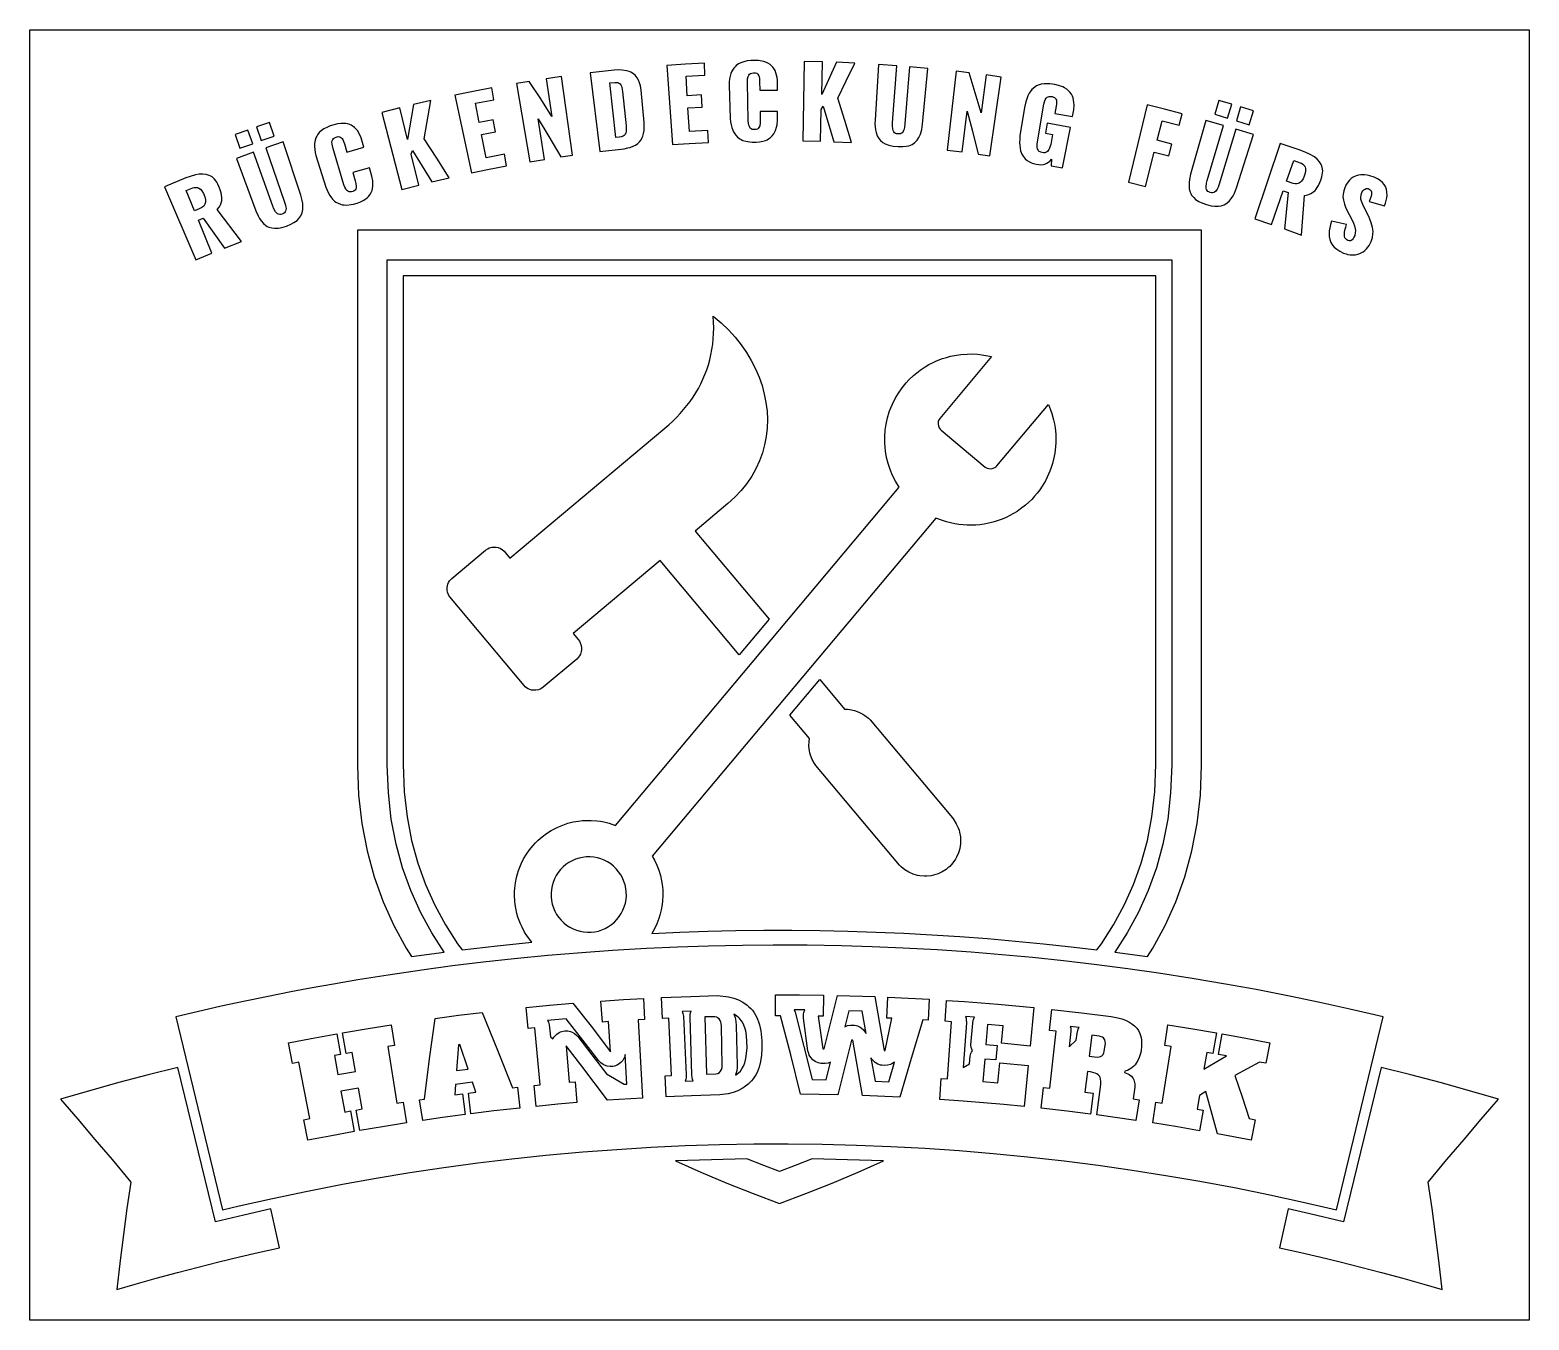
# Model space of a CAD drawing. Header units: millimetres. Extents: x 0 to 272, y 0 to 234.
import ezdxf

# ---------------------------------------------------------------- set-up
doc = ezdxf.new("R2010")
doc.units = ezdxf.units.MM

msp = doc.modelspace()

# ---------------------------------------------------------------- linework, layer by layer
at = {"layer": 'ENTGITTERRAHMEN'}
msp.add_lwpolyline([(0.5, 233.643), (271.5, 233.643), (271.5, 0.5), (0.5, 0.5)], close=True, dxfattribs=at)
at = {"layer": 'MOTIV'}
for points in [[(115.637, 227.254), (116.668, 212.932), (119.656, 213.131), (123.144, 213.32), (123.042, 215.463), (119.705, 215.283), (119.447, 219.565), (122.003, 219.707), (121.891, 221.902), (119.315, 221.759), (119.101, 225.316), (122.525, 225.501), (122.421, 227.661), (119.028, 227.478)], [(134.03, 213.966), (134.388, 214.226), (134.698, 214.523), (134.959, 214.857), (135.171, 215.229), (135.286, 215.497), (135.464, 216.07), (135.559, 216.528), (135.642, 217.342), (135.648, 218.928), (132.484, 218.905), (132.504, 217.338), (132.488, 216.859), (132.42, 216.344), (132.284, 216.015), (132.169, 215.861), (132.014, 215.743), (131.81, 215.666), (131.56, 215.631), (131.301, 215.636), (131.081, 215.681), (130.896, 215.766), (130.713, 215.925), (130.55, 216.176), (130.459, 216.431), (130.392, 216.781), (130.351, 217.227), (130.206, 224.241), (130.239, 224.843), (130.318, 225.227), (130.431, 225.464), (130.592, 225.666), (130.765, 225.789), (130.983, 225.869), (131.319, 225.909), (131.664, 225.881), (131.882, 225.811), (132.083, 225.663), (132.265, 225.376), (132.33, 225.181), (132.367, 224.964), (132.414, 224.326), (132.435, 222.769), (135.643, 222.792), (135.623, 224.544), (135.568, 225.029), (135.478, 225.488), (135.353, 225.921), (135.19, 226.327), (134.979, 226.697), (134.811, 226.922), (134.516, 227.228), (134.291, 227.41), (133.911, 227.651), (133.626, 227.787), (133.141, 227.951), (132.781, 228.032), (132.183, 228.113), (131.748, 228.139), (130.806, 228.122), (130.148, 228.046), (129.557, 227.917), (129.034, 227.735), (128.579, 227.499), (128.187, 227.215), (127.956, 227.002), (127.75, 226.769), (127.487, 226.383), (127.343, 226.102), (127.224, 225.802), (127.083, 225.319), (126.981, 224.798), (126.919, 224.24), (126.894, 223.646), (127.09, 217.648), (127.151, 217.068), (127.247, 216.523), (127.378, 216.015), (127.544, 215.543), (127.677, 215.25), (127.917, 214.849), (128.105, 214.607), (128.428, 214.281), (128.8, 214), (129.077, 213.838), (129.379, 213.7), (129.884, 213.539), (130.651, 213.41), (131.076, 213.382), (131.754, 213.384), (132.389, 213.436), (132.958, 213.537), (133.461, 213.688), (133.76, 213.816)], [(140.228, 213.594), (143.4, 213.526), (143.559, 219.302), (143.919, 219.86), (145.81, 213.449), (149.033, 213.312), (147.813, 217.307), (146.552, 221.297), (148.059, 224.483), (149.598, 227.66), (146.333, 227.798), (143.633, 222.014), (143.795, 227.879), (140.453, 227.951)], [(90.86, 209.816), (93.536, 210.257), (92.361, 217.61), (94.286, 214.395), (96.444, 210.706), (98.567, 211.012), (96.571, 225.232), (93.836, 224.834), (94.864, 217.998), (92.836, 221.184), (90.773, 224.357), (88.452, 223.972)], [(108.984, 212.426), (109.689, 212.692), (109.989, 212.849), (110.382, 213.118), (110.715, 213.43), (110.989, 213.786), (111.202, 214.186), (111.311, 214.478), (111.432, 214.955), (111.51, 215.483), (111.545, 216.265), (111.52, 216.912), (110.987, 222.77), (110.842, 223.575), (110.692, 224.111), (110.505, 224.589), (110.281, 225.009), (110.104, 225.259), (109.902, 225.484), (109.675, 225.685), (109.423, 225.861), (109.147, 226.013), (108.846, 226.141), (108.343, 226.288), (107.556, 226.402), (106.877, 226.427), (106.121, 226.398), (101.773, 225.913), (103.506, 211.659), (107.905, 212.18), (108.579, 212.316)], [(159.968, 212.968), (160.46, 213.295), (160.874, 213.709), (161.207, 214.212), (161.468, 214.802), (161.716, 215.655), (161.879, 216.637), (162.839, 226.713), (159.528, 227.009), (158.666, 216.656), (158.593, 216.091), (158.515, 215.717), (158.44, 215.489), (158.338, 215.289), (158.176, 215.078), (158.055, 214.979), (157.856, 214.891), (157.679, 214.857), (157.405, 214.856), (157.143, 214.9), (156.976, 214.96), (156.794, 215.079), (156.657, 215.24), (156.533, 215.481), (156.467, 215.701), (156.41, 216.327), (156.425, 216.834), (157.201, 227.193), (153.904, 227.421), (153.267, 217.318), (153.257, 216.708), (153.285, 216.138), (153.349, 215.61), (153.45, 215.122), (153.651, 214.535), (153.946, 214.024), (154.23, 213.688), (154.692, 213.306), (155.109, 213.07), (155.771, 212.823), (156.556, 212.653), (157.456, 212.56), (158.311, 212.557), (158.88, 212.617), (159.387, 212.731), (159.69, 212.838)], [(167.927, 226.183), (166.311, 211.916), (169.004, 211.597), (169.917, 218.986), (170.874, 215.363), (171.923, 211.22), (174.047, 210.925), (176.077, 225.14), (173.339, 225.517), (172.429, 218.664), (171.366, 222.288), (170.264, 225.909)], [(77.319, 221.849), (80.29, 207.801), (83.224, 208.404), (86.654, 209.066), (86.261, 211.175), (82.98, 210.542), (82.142, 214.75), (84.654, 215.238), (84.244, 217.398), (81.712, 216.906), (81.016, 220.4), (84.382, 221.049), (83.985, 223.175), (80.648, 222.532)], [(106.919, 224.085), (107.102, 223.985), (107.216, 223.884), (107.34, 223.717), (107.429, 223.51), (107.5, 223.263), (107.615, 222.553), (108.25, 216.328), (108.29, 215.744), (108.283, 215.324), (108.235, 215.03), (108.122, 214.784), (107.943, 214.585), (107.737, 214.459), (107.381, 214.34), (107.018, 214.275), (106.419, 214.209), (105.335, 224.094), (106.222, 224.176), (106.472, 224.172), (106.751, 224.136)], [(184.33, 209.563), (184.643, 209.771), (184.92, 210.02), (185.161, 210.309), (185.12, 209.109), (187.175, 208.719), (188.59, 216.029), (184.399, 216.807), (184.073, 214.974), (185.373, 214.74), (185.044, 212.95), (184.961, 212.63), (184.828, 212.27), (184.719, 212.05), (184.588, 211.86), (184.437, 211.7), (184.264, 211.571), (184.117, 211.502), (183.953, 211.462), (183.772, 211.448), (183.506, 211.474), (183.256, 211.539), (183.097, 211.611), (182.962, 211.703), (182.852, 211.814), (182.738, 211.989), (182.655, 212.186), (182.603, 212.404), (182.58, 212.642), (182.584, 213.019), (182.628, 213.413), (183.809, 220.215), (183.929, 220.688), (184.047, 221.017), (184.217, 221.293), (184.401, 221.477), (184.584, 221.582), (184.747, 221.626), (185, 221.638), (185.287, 221.599), (185.539, 221.524), (185.738, 221.419), (185.884, 221.284), (185.982, 221.121), (186.049, 220.939), (186.085, 220.737), (186.077, 220.283), (186.025, 219.853), (185.794, 218.573), (188.949, 217.981), (189.184, 219.235), (189.249, 220.063), (189.231, 220.531), (189.171, 220.978), (189.065, 221.401), (188.963, 221.669), (188.763, 222.047), (188.505, 222.398), (188.19, 222.72), (187.947, 222.92), (187.522, 223.189), (187.198, 223.348), (186.449, 223.617), (185.801, 223.775), (185.33, 223.858), (184.871, 223.913), (184.228, 223.939), (183.831, 223.919), (183.282, 223.832), (182.947, 223.736), (182.489, 223.54), (182.21, 223.378), (181.83, 223.089), (181.602, 222.865), (181.299, 222.485), (181.123, 222.201), (180.889, 221.735), (180.687, 221.226), (180.516, 220.673), (180.3, 219.658), (179.476, 214.488), (179.421, 213.896), (179.404, 213.33), (179.424, 212.789), (179.483, 212.275), (179.587, 211.793), (179.806, 211.21), (180.031, 210.817), (180.412, 210.352), (180.765, 210.052), (181.184, 209.798), (181.669, 209.59), (182.418, 209.383), (182.881, 209.307), (183.243, 209.285), (183.682, 209.323), (183.978, 209.4)], [(67.75, 204.833), (70.825, 205.619), (69.426, 211.227), (69.623, 211.86), (73.166, 206.193), (76.308, 206.927), (74.06, 210.448), (71.773, 213.952), (72.997, 220.899), (69.815, 220.155), (68.769, 213.858), (67.349, 219.551), (64.111, 218.723)], [(202.457, 220.089), (199.092, 206.13), (202.172, 205.369), (203.741, 211.555), (206.359, 210.877), (206.924, 213.02), (204.286, 213.702), (205.174, 217.208), (208.242, 216.412), (208.792, 218.485), (205.629, 219.305)], [(217.017, 217.721), (217.763, 220.236), (215.399, 220.926), (214.674, 218.404)], [(218.599, 217.247), (220.932, 216.53), (221.713, 219.034), (219.359, 219.758)], [(44.624, 214.434), (43.783, 216.919), (41.454, 216.12), (42.316, 213.642)], [(216.888, 202.35), (217.335, 202.746), (217.725, 203.244), (217.992, 203.678), (218.239, 204.165), (218.604, 205.09), (221.664, 214.739), (218.489, 215.724), (215.468, 205.785), (215.277, 205.248), (215.122, 204.898), (215, 204.691), (214.859, 204.517), (214.656, 204.346), (214.517, 204.274), (214.304, 204.23), (214.124, 204.234), (213.856, 204.29), (213.609, 204.388), (213.459, 204.483), (213.306, 204.637), (213.205, 204.823), (213.135, 205.085), (213.116, 205.314), (213.193, 205.938), (213.314, 206.43), (216.254, 216.394), (213.078, 217.311), (210.329, 207.569), (210.124, 206.595), (210.061, 206.054), (210.042, 205.545), (210.09, 204.916), (210.244, 204.341), (210.361, 204.073), (210.506, 203.818), (210.877, 203.347), (211.235, 203.028), (211.83, 202.647), (212.366, 202.394), (213.2, 202.1), (214.057, 201.887), (214.642, 201.805), (215.346, 201.796), (215.816, 201.867), (216.382, 202.058)], [(38.461, 212.27), (40.758, 213.095), (39.881, 215.568), (37.564, 214.735)], [(61.956, 203.873), (62.174, 204.243), (62.336, 204.634), (62.441, 205.049), (62.479, 205.338), (62.497, 205.938), (62.465, 206.404), (62.326, 207.212), (61.906, 208.74), (58.865, 207.869), (59.305, 206.364), (59.419, 205.898), (59.491, 205.384), (59.448, 205.03), (59.38, 204.851), (59.261, 204.696), (59.086, 204.568), (58.854, 204.466), (58.604, 204.402), (58.379, 204.386), (58.178, 204.418), (57.959, 204.523), (57.735, 204.72), (57.579, 204.941), (57.42, 205.26), (57.261, 205.679), (55.237, 212.396), (55.107, 212.985), (55.08, 213.377), (55.125, 213.634), (55.225, 213.873), (55.36, 214.038), (55.548, 214.173), (55.861, 214.302), (56.2, 214.368), (56.429, 214.359), (56.663, 214.27), (56.915, 214.042), (57.03, 213.872), (57.124, 213.673), (57.341, 213.071), (57.779, 211.577), (60.863, 212.461), (60.373, 214.143), (60.19, 214.596), (59.98, 215.014), (59.743, 215.397), (59.477, 215.744), (59.175, 216.044), (58.952, 216.216), (58.586, 216.431), (58.32, 216.546), (57.89, 216.676), (57.578, 216.731), (57.068, 216.758), (56.698, 216.74), (56.101, 216.657), (55.675, 216.565), (54.772, 216.295), (54.158, 216.046), (53.624, 215.763), (53.17, 215.446), (52.795, 215.097), (52.493, 214.718), (52.328, 214.451), (52.192, 214.171), (52.042, 213.729), (51.979, 213.42), (51.945, 213.099), (51.939, 212.595), (51.981, 212.066), (52.07, 211.512), (52.207, 210.933), (54.007, 205.209), (54.222, 204.666), (54.46, 204.167), (54.723, 203.713), (55.009, 203.303), (55.216, 203.056), (55.555, 202.735), (55.801, 202.552), (56.2, 202.324), (56.634, 202.154), (56.944, 202.072), (57.273, 202.02), (57.802, 202.001), (58.576, 202.083), (58.992, 202.17), (59.645, 202.354), (60.243, 202.575), (60.764, 202.825), (61.208, 203.105), (61.461, 203.309), (61.681, 203.526)], [(49.457, 200.054), (49.694, 200.589), (49.823, 201.171), (49.846, 201.804), (49.806, 202.312), (49.72, 202.85), (49.471, 203.813), (46.27, 213.416), (43.123, 212.346), (46.525, 202.531), (46.687, 201.984), (46.768, 201.611), (46.791, 201.371), (46.779, 201.147), (46.716, 200.889), (46.645, 200.75), (46.499, 200.589), (46.351, 200.486), (46.101, 200.374), (45.843, 200.308), (45.667, 200.296), (45.452, 200.331), (45.262, 200.422), (45.05, 200.593), (44.901, 200.767), (44.596, 201.317), (44.404, 201.786), (40.921, 211.573), (37.814, 210.446), (41.32, 200.951), (41.727, 200.043), (41.994, 199.568), (42.278, 199.146), (42.687, 198.665), (43.15, 198.29), (43.403, 198.142), (43.67, 198.021), (44.247, 197.859), (44.724, 197.811), (45.429, 197.853), (46.011, 197.964), (46.859, 198.216), (47.677, 198.549), (48.199, 198.826), (48.773, 199.233), (49.112, 199.568)], [(227.283, 197.68), (230.361, 196.55), (230.904, 203.758), (231.541, 203.865), (231.825, 203.955), (232.085, 204.071), (232.543, 204.375), (232.813, 204.632), (232.998, 204.851), (233.222, 205.182), (233.43, 205.551), (233.674, 206.067), (233.857, 206.522), (234.045, 207.108), (234.129, 207.476), (234.179, 207.828), (234.196, 208.162), (234.178, 208.48), (234.127, 208.779), (234.044, 209.063), (233.932, 209.333), (233.631, 209.836), (233.224, 210.29), (232.713, 210.693), (231.95, 211.15), (231.059, 211.564), (229.972, 211.964), (226.527, 213.149), (221.943, 199.542), (224.944, 198.511), (227.07, 204.585), (227.943, 204.277)], [(230.841, 209.173), (230.946, 209.024), (231.021, 208.864), (231.082, 208.601), (231.095, 208.214), (231.031, 207.783), (230.859, 207.225), (230.652, 206.766), (230.373, 206.337), (230.19, 206.146), (229.984, 206.001), (229.755, 205.902), (229.501, 205.848), (229.213, 205.847), (228.892, 205.899), (227.673, 206.308), (228.985, 210.056), (230.123, 209.652), (230.347, 209.55), (230.628, 209.375)], [(31.794, 199.608), (35.689, 194.242), (38.74, 195.446), (34.35, 201.189), (34.755, 201.693), (34.907, 201.949), (35.024, 202.208), (35.163, 202.74), (35.195, 203.111), (35.187, 203.399), (35.134, 203.794), (35.044, 204.208), (34.883, 204.756), (34.717, 205.217), (34.468, 205.78), (34.285, 206.111), (34.089, 206.407), (33.878, 206.667), (33.655, 206.893), (33.417, 207.083), (33.166, 207.238), (32.903, 207.366), (32.343, 207.542), (31.738, 207.609), (31.088, 207.57), (30.394, 207.447), (29.467, 207.187), (28.678, 206.894), (24.835, 205.29), (30.464, 192.08), (33.39, 193.307), (30.938, 199.256)], [(239.737, 192.99), (240.15, 193.031), (240.546, 193.116), (240.923, 193.243), (241.279, 193.413), (241.506, 193.549), (241.83, 193.789), (242.124, 194.064), (242.386, 194.37), (242.615, 194.709), (242.812, 195.081), (242.95, 195.406), (243.186, 196.167), (243.278, 196.718), (243.297, 197.252), (243.268, 197.599), (243.209, 197.939), (242.99, 198.773), (242.746, 199.427), (242.523, 199.908), (241.556, 201.817), (241.205, 202.69), (241.11, 203.048), (241.087, 203.42), (241.142, 203.813), (241.234, 204.12), (241.343, 204.37), (241.463, 204.55), (241.659, 204.758), (241.849, 204.902), (242.057, 204.982), (242.223, 204.994), (242.397, 204.966), (242.624, 204.876), (242.8, 204.758), (242.95, 204.576), (243.014, 204.403), (243.042, 204.152), (243.025, 203.925), (242.956, 203.608), (242.627, 202.618), (245.372, 201.834), (245.556, 202.363), (245.684, 202.832), (245.787, 203.327), (245.829, 203.732), (245.816, 204.347), (245.725, 204.862), (245.531, 205.359), (245.297, 205.741), (244.991, 206.107), (244.591, 206.445), (244.094, 206.754), (243.5, 207.032), (242.74, 207.294), (242.253, 207.406), (241.782, 207.468), (241.108, 207.468), (240.679, 207.405), (240.267, 207.293), (239.696, 207.031), (239.354, 206.794), (239.042, 206.507), (238.632, 205.983), (238.397, 205.572), (238.191, 205.111), (238.021, 204.602), (237.892, 203.95), (237.868, 203.48), (237.935, 202.878), (238.127, 202.154), (238.397, 201.448), (239.568, 199.178), (239.781, 198.71), (239.947, 198.263), (240.088, 197.73), (240.121, 197.411), (240.093, 196.972), (239.982, 196.518), (239.853, 196.189), (239.722, 195.964), (239.523, 195.725), (239.361, 195.6), (239.219, 195.552), (239.002, 195.552), (238.753, 195.624), (238.562, 195.724), (238.368, 195.892), (238.226, 196.107), (238.152, 196.318), (238.113, 196.64), (238.134, 197.024), (238.217, 197.476), (238.367, 198), (238.533, 198.469), (235.82, 199.11), (235.619, 198.483), (235.474, 197.893), (235.383, 197.341), (235.347, 196.825), (235.366, 196.347), (235.476, 195.757), (235.684, 195.219), (235.989, 194.734), (236.282, 194.404), (236.755, 194.003), (237.324, 193.646), (237.988, 193.332), (238.44, 193.171), (238.735, 193.091), (239.171, 193.014), (239.456, 192.991)], [(30.509, 205.204), (30.792, 205.174), (31.041, 205.079), (31.331, 204.862), (31.591, 204.56), (31.876, 204.066), (32.096, 203.502), (32.219, 202.972), (32.241, 202.694), (32.229, 202.498), (32.125, 202.137), (31.912, 201.816), (31.569, 201.535), (31.087, 201.291), (30.242, 200.944), (28.728, 204.615), (29.966, 205.111), (30.194, 205.17)], [(67.858, 82.202), (66.681, 86.499), (65.819, 91.011), (65.288, 95.75), (65.103, 100.829), (65.103, 192.089), (206.897, 192.089), (206.897, 100.829), (206.712, 95.75), (206.181, 91.011), (205.319, 86.499), (204.142, 82.202), (202.665, 78.103), (200.901, 74.189), (198.86, 70.446), (196.643, 67.002), (202.529, 66.197), (203.494, 67.696), (205.726, 71.79), (207.66, 76.081), (209.28, 80.576), (210.568, 85.281), (211.509, 90.204), (212.086, 95.352), (212.282, 100.731), (212.282, 197.474), (59.718, 197.474), (59.718, 100.731), (59.914, 95.352), (60.491, 90.204), (61.432, 85.281), (62.72, 80.576), (64.34, 76.081), (66.274, 71.79), (68.506, 67.696), (69.471, 66.197), (75.357, 67.002), (73.14, 70.446), (71.099, 74.189), (69.335, 78.103)], [(89.922, 70.617), (89.455, 71.488), (89.18, 72.086), (88.934, 72.697), (88.719, 73.32), (88.535, 73.952), (88.317, 74.915), (88.212, 75.565), (88.138, 76.22), (88.089, 77.206), (88.096, 77.864), (88.135, 78.522), (88.255, 79.502), (88.446, 80.471), (88.613, 81.108), (88.811, 81.736), (89.04, 82.354), (89.298, 82.959), (89.741, 83.842), (90.248, 84.69), (90.815, 85.498), (91.441, 86.263), (91.888, 86.746), (92.359, 87.206), (93.106, 87.852), (93.899, 88.442), (94.732, 88.971), (95.309, 89.29), (95.9, 89.579), (96.812, 89.958), (97.75, 90.269), (98.707, 90.511), (99.68, 90.681), (100.335, 90.754), (100.992, 90.796), (101.979, 90.797), (102.965, 90.726), (103.617, 90.638), (104.265, 90.518), (105.223, 90.28), (106.344, 89.901), (157.624, 151.013), (156.944, 152.127), (156.43, 153.145), (155.993, 154.197), (155.634, 155.279), (155.355, 156.384), (155.159, 157.506), (155.074, 158.261), (155.027, 159.02), (155.025, 160.159), (155.107, 161.296), (155.273, 162.423), (155.521, 163.536), (155.851, 164.627), (156.114, 165.339), (156.413, 166.038), (156.924, 167.057), (157.508, 168.035), (158.163, 168.967), (158.885, 169.849), (159.401, 170.407), (160.226, 171.194), (160.806, 171.684), (161.41, 172.145), (162.357, 172.779), (163.013, 173.162), (163.687, 173.513), (164.377, 173.831), (165.44, 174.242), (166.164, 174.473), (166.899, 174.667), (167.642, 174.826), (168.769, 174.995), (169.905, 175.08), (170.665, 175.09), (171.803, 175.036), (172.559, 174.953), (173.309, 174.834), (174.325, 174.609), (164.963, 163.448), (164.769, 163.093), (164.708, 162.9), (164.665, 162.6), (164.669, 162.397), (164.725, 162.099), (164.888, 161.729), (165.07, 161.486), (165.216, 161.346), (173.202, 154.65), (173.556, 154.455), (173.849, 154.374), (174.151, 154.351), (174.452, 154.387), (174.647, 154.444), (174.92, 154.575), (175.086, 154.691), (175.303, 154.903), (184.602, 165.985), (184.999, 165.024), (185.248, 164.306), (185.553, 163.208), (185.711, 162.465), (185.833, 161.715), (185.946, 160.581), (185.975, 159.822), (185.967, 159.062), (185.921, 158.303), (185.784, 157.172), (185.563, 156.054), (185.37, 155.319), (185.142, 154.594), (184.878, 153.882), (184.417, 152.839), (184.068, 152.164), (183.484, 151.186), (183.055, 150.559), (182.596, 149.954), (182.107, 149.372), (181.591, 148.814), (181.048, 148.283), (180.479, 147.779), (179.582, 147.076), (178.956, 146.646), (178.309, 146.246), (177.644, 145.879), (176.962, 145.545), (176.264, 145.244), (175.552, 144.979), (174.828, 144.748), (174.094, 144.554), (172.976, 144.33), (172.223, 144.226), (171.466, 144.16), (170.707, 144.131), (169.947, 144.14), (169.189, 144.185), (168.434, 144.268), (167.683, 144.388), (166.94, 144.544), (166.205, 144.737), (165.48, 144.965), (164.265, 145.441), (112.985, 84.328), (113.405, 83.584), (113.828, 82.692), (114.185, 81.771), (114.473, 80.826), (114.69, 79.863), (114.796, 79.213), (114.894, 78.23), (114.92, 77.243), (114.873, 76.256), (114.801, 75.601), (114.633, 74.628), (114.395, 73.67), (114.197, 73.042), (113.842, 72.12), (113.421, 71.226), (112.937, 70.369), (118.01, 70.591), (123.068, 70.758), (128.127, 70.87), (133.187, 70.927), (138.247, 70.93), (143.308, 70.879), (148.367, 70.773), (153.425, 70.612), (158.481, 70.397), (163.534, 70.128), (168.584, 69.803), (173.63, 69.425), (178.672, 68.992), (183.709, 68.505), (188.741, 67.963), (193.382, 67.415), (194.194, 68.503), (196.389, 71.913), (198.328, 75.468), (200.001, 79.181), (201.402, 83.069), (202.519, 87.149), (203.34, 91.441), (203.846, 95.962), (204.025, 100.881), (204.025, 189.217), (67.975, 189.217), (67.975, 100.881), (68.154, 95.962), (68.66, 91.441), (69.481, 87.149), (70.598, 83.069), (71.999, 79.181), (73.672, 75.468), (75.611, 71.913), (77.806, 68.503), (78.618, 67.415), (84.933, 68.149), (91.203, 68.793), (90.451, 69.784)], [(100.22, 121.953), (100.213, 121.631), (100.163, 121.312), (100.013, 120.852), (99.864, 120.565), (99.679, 120.301), (99.34, 119.955), (93.291, 114.879), (93.03, 114.688), (92.747, 114.533), (92.446, 114.416), (91.973, 114.316), (91.489, 114.311), (91.17, 114.36), (90.86, 114.45), (90.565, 114.58), (90.289, 114.748), (90.037, 114.95), (89.814, 115.183), (76.389, 131.191), (76.215, 131.463), (76.079, 131.756), (75.982, 132.063), (75.926, 132.381), (75.92, 132.865), (75.969, 133.184), (76.06, 133.494), (76.19, 133.79), (76.357, 134.066), (76.559, 134.317), (76.793, 134.541), (82.842, 139.617), (83.242, 139.89), (83.534, 140.027), (84, 140.157), (84.482, 140.194), (84.804, 140.166), (85.119, 140.096), (85.568, 139.915), (85.844, 139.748), (86.211, 139.433), (87.271, 138.178), (115.251, 161.657), (115.993, 162.3), (116.707, 162.96), (117.392, 163.637), (118.048, 164.331), (118.673, 165.043), (119.268, 165.772), (119.831, 166.518), (120.363, 167.282), (120.862, 168.063), (121.327, 168.862), (121.759, 169.678), (122.157, 170.512), (122.52, 171.363), (122.847, 172.232), (123.138, 173.119), (123.392, 174.024), (123.609, 174.947), (123.788, 175.887), (123.928, 176.846), (124.029, 177.822), (124.091, 178.817), (124.112, 179.83), (124.092, 180.86), (124.03, 181.91), (125.449, 180.699), (126.76, 179.43), (127.962, 178.109), (129.054, 176.74), (130.035, 175.331), (130.904, 173.885), (131.662, 172.409), (132.306, 170.908), (132.838, 169.389), (133.254, 167.855), (133.556, 166.313), (133.742, 164.769), (133.811, 163.227), (133.763, 161.694), (133.597, 160.175), (133.312, 158.675), (132.908, 157.2), (132.384, 155.756), (131.739, 154.348), (130.972, 152.982), (130.082, 151.663), (129.07, 150.397), (127.934, 149.189), (126.673, 148.045), (120.774, 143.095), (134.12, 127.191), (128.707, 120.741), (114.422, 137.765), (98.693, 124.566), (99.645, 123.432), (99.835, 123.172), (99.991, 122.889), (100.151, 122.432)], [(151.419, 109.766), (152.074, 109.24), (152.374, 108.947), (167.249, 91.241), (167.508, 90.911), (167.959, 90.203), (168.314, 89.442), (168.453, 89.046), (168.566, 88.642), (168.712, 87.815), (168.749, 86.977), (168.726, 86.557), (168.598, 85.728), (168.494, 85.321), (168.363, 84.922), (168.025, 84.154), (167.819, 83.788), (167.338, 83.1), (166.771, 82.481), (166.458, 82.201), (166.128, 81.942), (165.42, 81.491), (164.659, 81.136), (164.263, 80.997), (163.448, 80.797), (162.613, 80.706), (162.194, 80.701), (161.357, 80.775), (160.945, 80.852), (160.139, 81.087), (159.371, 81.425), (158.653, 81.86), (157.999, 82.386), (157.698, 82.679), (142.564, 100.715), (142.327, 101.062), (141.924, 101.798), (141.619, 102.58), (141.506, 102.984), (141.42, 103.395), (141.329, 104.23), (141.347, 105.069), (141.417, 105.593), (137.88, 109.809), (143.293, 116.259), (147.77, 110.924), (148.298, 110.902), (148.715, 110.852), (149.535, 110.67), (150.323, 110.383), (151.068, 109.995)], [(108.311, 77.147), (108.302, 77.816), (108.227, 78.48), (108.088, 79.134), (107.885, 79.771), (107.621, 80.385), (107.298, 80.97), (106.919, 81.521), (106.488, 82.032), (106.009, 82.498), (105.487, 82.915), (104.926, 83.278), (104.332, 83.586), (103.711, 83.833), (103.069, 84.018), (102.411, 84.14), (101.745, 84.196), (101.077, 84.187), (100.413, 84.112), (99.759, 83.973), (99.122, 83.77), (98.508, 83.506), (97.923, 83.183), (97.372, 82.804), (96.861, 82.373), (96.395, 81.894), (95.978, 81.371), (95.614, 80.811), (95.307, 80.217), (95.06, 79.596), (94.875, 78.954), (94.753, 78.296), (94.697, 77.63), (94.706, 76.962), (94.78, 76.298), (94.92, 75.644), (95.122, 75.007), (95.387, 74.393), (95.71, 73.808), (96.089, 73.257), (96.52, 72.746), (96.999, 72.28), (97.521, 71.863), (98.082, 71.499), (98.676, 71.192), (99.297, 70.945), (99.939, 70.76), (100.596, 70.638), (101.262, 70.582), (101.931, 70.591), (102.595, 70.665), (103.249, 70.805), (103.886, 71.007), (104.5, 71.272), (105.085, 71.595), (105.636, 71.974), (106.147, 72.405), (106.613, 72.884), (107.03, 73.406), (107.394, 73.967), (107.701, 74.561), (107.948, 75.182), (108.133, 75.824), (108.255, 76.481)], [(75.309, 28.05), (81.446, 28.878), (87.594, 29.618), (93.752, 30.27), (100.433, 30.876), (106.608, 31.342), (112.789, 31.721), (118.975, 32.01), (125.164, 32.21), (131.356, 32.321), (137.548, 32.344), (143.74, 32.277), (149.931, 32.121), (156.118, 31.876), (162.302, 31.543), (168.48, 31.12), (174.651, 30.609), (180.815, 30.009), (187.481, 29.259), (193.624, 28.475), (199.755, 27.602), (205.872, 26.642), (211.975, 25.593), (218.569, 24.359), (224.638, 23.128), (230.689, 21.81), (236.72, 20.406), (245.113, 55.308), (239.125, 56.707), (233.665, 57.909), (228.192, 59.046), (222.156, 60.222), (216.655, 61.221), (210.591, 62.244), (204.515, 63.187), (198.98, 63.974), (192.881, 64.764), (187.328, 65.412), (181.768, 65.994), (176.202, 66.509), (170.629, 66.957), (164.494, 67.373), (158.353, 67.708), (152.768, 67.942), (147.18, 68.11), (141.031, 68.216), (134.882, 68.242), (129.292, 68.195), (123.143, 68.066), (117.556, 67.879), (111.972, 67.625), (105.832, 67.267), (100.256, 66.873), (94.128, 66.361), (88.007, 65.769), (82.449, 65.161), (76.9, 64.486), (71.359, 63.745), (65.274, 62.853), (59.754, 61.973), (55.345, 61.221), (51.493, 60.528), (47.648, 59.803), (43.26, 58.936), (39.428, 58.142), (35.057, 57.195), (30.695, 56.207), (26.887, 55.308), (35.28, 20.406), (38.293, 21.119), (44.334, 22.48), (50.394, 23.754), (56.979, 25.036), (63.074, 26.129), (69.185, 27.133)], [(95.935, 39.492), (91.998, 39.114), (91.619, 42.878), (92.754, 42.991), (91.742, 53.323), (90.58, 53.208), (90.202, 56.972), (94.43, 57.378), (98.662, 57.744), (101.931, 53.582), (105.463, 48.977), (105.091, 54.432), (103.973, 54.354), (103.706, 58.129), (107.814, 58.401), (111.41, 58.608), (111.613, 54.83), (110.448, 54.766), (111.245, 40.623), (104.905, 40.22), (100.256, 46.39), (97.409, 50.068), (97.977, 43.471), (99.067, 43.564), (99.382, 39.793)], [(131.091, 56.475), (131.366, 56.109), (131.616, 55.715), (131.843, 55.295), (132.046, 54.847), (132.226, 54.371), (132.382, 53.869), (132.624, 52.782), (132.772, 51.587), (132.812, 50.949), (132.821, 49.618), (132.738, 48.368), (132.562, 47.224), (132.294, 46.187), (132.126, 45.709), (131.935, 45.258), (131.721, 44.833), (131.485, 44.435), (131.225, 44.063), (130.943, 43.718), (130.639, 43.399), (130.315, 43.104), (129.62, 42.578), (129.249, 42.346), (128.46, 41.945), (127.607, 41.628), (126.69, 41.394), (126.207, 41.309), (125.194, 41.199), (120.076, 41.032), (115.49, 40.842), (115.313, 44.621), (116.452, 44.673), (115.996, 55.022), (114.83, 54.969), (114.653, 58.771), (119.956, 58.988), (124.753, 59.12), (125.291, 59.101), (126.317, 58.994), (126.806, 58.908), (127.736, 58.667), (128.6, 58.337), (129.398, 57.918), (130.131, 57.411), (130.472, 57.125), (130.794, 56.814)], [(136.198, 55.486), (135.265, 55.485), (135.259, 59.269), (139.612, 59.255), (143.965, 59.2), (143.899, 55.417), (143.013, 55.432), (143.82, 49.535), (144.05, 49.531), (146.459, 59.15), (153.233, 58.945), (154.894, 49.204), (155.124, 49.194), (156.285, 55.032), (155.399, 55.071), (155.561, 58.851), (159.321, 58.675), (163.081, 58.467), (162.857, 54.69), (161.925, 54.745), (159.812, 47.768), (157.752, 40.782), (150.998, 41.065), (149.235, 51.092), (149.004, 51.099), (146.546, 41.194), (139.787, 41.304), (138.022, 48.399)], [(173.611, 53.925), (173.309, 50.292), (175.339, 50.119), (175.109, 47.499), (173.091, 47.671), (172.751, 43.579), (175.5, 43.342), (175.825, 46.972), (180.951, 46.484), (180.205, 39.093), (176.538, 39.448), (172.869, 39.772), (169.197, 40.066), (164.997, 40.364), (165.247, 44.139), (166.384, 44.062), (167.096, 54.419), (165.931, 54.498), (166.181, 58.273), (169.459, 58.045), (175.465, 57.565), (182.009, 56.951), (181.308, 50.019), (176.141, 50.511), (176.425, 53.682)], [(70.938, 40.306), (71.841, 40.439), (72.754, 47.726), (73.729, 55.013), (77.975, 55.576), (82.225, 56.099), (85.002, 49.292), (87.719, 42.468), (88.625, 42.567), (89.03, 38.805), (84.367, 38.279), (80.228, 37.769), (79.748, 41.522), (81.105, 41.694), (80.513, 43.48), (77.425, 43.081), (77.306, 41.203), (78.662, 41.382), (79.151, 37.631), (75.065, 37.078), (71.493, 36.564)], [(97.728, 52.741), (98.246, 52.627), (98.494, 52.532), (98.956, 52.272), (99.358, 51.926), (99.531, 51.725), (102.078, 48.438), (104.722, 44.962), (107.91, 43.12), (108.406, 43.152), (108.106, 48.479), (108.014, 48.115), (107.916, 47.869), (107.652, 47.41), (107.303, 47.012), (107.101, 46.84), (106.651, 46.561), (106.155, 46.375), (105.896, 46.32), (105.368, 46.287), (104.843, 46.357), (104.342, 46.529), (104.107, 46.651), (103.678, 46.962), (103.318, 47.35), (100.448, 51.1), (97.447, 54.941), (94.086, 54.642), (94.229, 54.352), (94.382, 53.847), (94.61, 51.658), (95.036, 51.336), (95.194, 51.598), (95.355, 51.809), (95.736, 52.178), (96.182, 52.465), (96.424, 52.574), (96.676, 52.659), (97.198, 52.752)], [(120.411, 43.738), (120.281, 44.051), (120.209, 44.305), (120.142, 44.829), (119.834, 55.206), (119.87, 55.732), (119.926, 55.991), (120.032, 56.297), (118.396, 56.236), (118.535, 55.916), (118.661, 55.403), (119.142, 44.792), (119.114, 44.265), (119.061, 44.006), (118.954, 43.684)], [(125.504, 53.657), (125.461, 54.109), (125.416, 54.308), (125.279, 54.653), (125.078, 54.927), (124.814, 55.13), (124.658, 55.205), (124.3, 55.3), (124.097, 55.321), (122.525, 55.286), (122.833, 44.909), (124.469, 44.973), (124.831, 45.067), (125.128, 45.227), (125.36, 45.454), (125.527, 45.751), (125.629, 46.123), (125.663, 46.45)], [(128.028, 44.757), (128.562, 45.149), (128.925, 45.502), (129.22, 45.894), (129.49, 46.388), (129.728, 47.007), (129.923, 47.762), (130.06, 48.659), (130.129, 49.696), (130.121, 50.833), (130.037, 51.865), (129.886, 52.753), (129.788, 53.142), (129.558, 53.813), (129.292, 54.352), (129.149, 54.577), (128.843, 54.955), (128.668, 55.124), (128.24, 55.461), (127.73, 55.766), (127.969, 55.163), (128.129, 54.468), (128.195, 53.719), (128.358, 46.495), (128.334, 46.058), (128.272, 45.607), (128.162, 45.143)], [(144.261, 46.847), (143.5, 46.861), (142.968, 46.98), (142.472, 47.204), (142.03, 47.523), (141.662, 47.925), (141.382, 48.392), (141.279, 48.645), (141.152, 49.174), (140.346, 55.062), (140.324, 55.576), (140.35, 55.833), (140.401, 56.086), (140.566, 56.554), (138.659, 56.569), (138.803, 56.166), (141.903, 43.974), (144.443, 43.932), (145.228, 47.111), (144.771, 46.937)], [(150.785, 53.294), (151.182, 52.952), (151.505, 52.54), (151.648, 52.282), (150.955, 56.331), (148.539, 56.404), (147.81, 53.511), (148.31, 53.7), (148.823, 53.785), (149.575, 53.763), (149.833, 53.717), (150.085, 53.647), (150.563, 53.434)], [(171.023, 54.667), (171.109, 54.917), (171.248, 55.21), (169.626, 55.333), (169.719, 55.023), (169.766, 54.763), (169.782, 54.235), (169.225, 46.133), (170.319, 46.823), (170.443, 48.156), (170.589, 48.664), (170.698, 48.904), (170.861, 49.176), (170.745, 49.472), (170.677, 49.727), (170.617, 50.251), (170.928, 54.148)], [(201.156, 52.294), (201.337, 51.726), (201.443, 51.106), (201.469, 50.777), (201.465, 50.079), (201.354, 49.113), (201.157, 48.301), (201.025, 47.925), (200.784, 47.4), (200.492, 46.92), (200.27, 46.628), (200.03, 46.364), (199.773, 46.132), (199.499, 45.931), (199.207, 45.76), (198.898, 45.621), (198.402, 45.469), (198.393, 45.237), (198.954, 45.016), (199.197, 44.879), (199.606, 44.553), (199.772, 44.365), (199.913, 44.158), (200.029, 43.935), (200.119, 43.694), (200.223, 43.16), (200.226, 42.557), (199.934, 40.472), (200.994, 40.316), (200.44, 36.574), (193.342, 37.566), (194.064, 43.067), (194.091, 43.632), (194.036, 44.096), (193.964, 44.325), (193.822, 44.585), (193.624, 44.802), (193.371, 44.978), (193.061, 45.114), (192.674, 45.23), (192.207, 45.329), (191.66, 45.411), (191.189, 41.657), (192.682, 41.467), (192.198, 37.715), (188.017, 38.233), (183.308, 38.769), (183.715, 42.53), (184.848, 42.406), (185.991, 52.724), (184.832, 52.851), (185.239, 56.613), (190.604, 56), (195.962, 55.324), (197.179, 55.105), (197.909, 54.906), (198.573, 54.663), (199.172, 54.378), (199.705, 54.052), (200.173, 53.683), (200.574, 53.272), (200.902, 52.809)], [(58.47, 38.275), (59.131, 34.55), (54.681, 33.736), (50.732, 32.974), (49.998, 36.686), (51.117, 36.906), (49.13, 47.095), (47.985, 46.871), (47.252, 50.582), (51.362, 51.375), (55.994, 52.222), (56.655, 48.497), (55.553, 48.3), (56.174, 44.849), (59.367, 45.412), (58.77, 48.867), (57.666, 48.675), (57.014, 52.402), (61.656, 53.191), (65.789, 53.852), (66.37, 50.113), (65.217, 49.933), (66.836, 39.678), (67.962, 39.855), (68.543, 36.116), (64.572, 35.481), (60.111, 34.723), (59.458, 38.45), (60.536, 38.637), (59.889, 42.388), (56.718, 41.829), (57.393, 38.083)], [(188.386, 49.893), (189.655, 51.06), (189.809, 52.293), (189.926, 52.808), (190.022, 53.054), (190.173, 53.34), (188.558, 53.531), (188.638, 53.218), (188.684, 52.692)], [(194.881, 50.161), (194.906, 50.469), (194.883, 50.827), (194.797, 51.128), (194.691, 51.315), (194.55, 51.471), (194.373, 51.599), (194.162, 51.698), (193.825, 51.786), (192.481, 51.958), (192.01, 48.204), (193.434, 48.03), (193.767, 48.046), (194.054, 48.127), (194.294, 48.272), (194.488, 48.486), (194.636, 48.772), (194.718, 49.035)], [(205.187, 39.675), (206.806, 49.929), (205.653, 50.11), (206.234, 53.848), (210.367, 53.187), (215.01, 52.398), (214.357, 48.671), (213.253, 48.863), (212.735, 45.863), (216.815, 48.234), (215.368, 48.493), (216.029, 52.218), (220.335, 51.432), (224.633, 50.605), (223.9, 46.893), (222.755, 47.118), (218.345, 44.716), (219.63, 40.812), (220.883, 36.906), (222.002, 36.686), (221.268, 32.974), (215.205, 34.129), (213.101, 41.771), (211.91, 41.088), (211.486, 38.633), (212.564, 38.446), (211.911, 34.719), (207.947, 35.395), (203.48, 36.112), (204.06, 39.851)], [(77.952, 50.247), (77.605, 45.572), (79.706, 45.843), (78.183, 50.276)], [(16.569, 43.412), (11.275, 41.947), (6, 40.419), (9.144, 36.792), (12.254, 33.147), (15.33, 29.482), (18.707, 25.389), (18.036, 20.669), (17.403, 15.951), (16.81, 11.236), (16.196, 6), (19.519, 6.97), (23.326, 8.044), (27.144, 9.083), (30.933, 10.077), (34.618, 11.007), (38.351, 11.913), (41.73, 12.702), (45.6, 13.571), (44.061, 20.583), (39.139, 19.473), (34.032, 18.256), (27.206, 46.151), (21.879, 44.813)], [(156.08, 46.678), (155.554, 46.537), (155.01, 46.505), (154.519, 46.538), (154.262, 46.587), (153.767, 46.759), (153.315, 47.024), (152.923, 47.371), (152.754, 47.571), (152.54, 47.905), (153.281, 43.675), (155.762, 43.571), (156.799, 47.087), (156.33, 46.787)], [(237.382, 11.007), (241.067, 10.077), (244.856, 9.083), (248.674, 8.044), (252.481, 6.97), (255.804, 6), (255.19, 11.236), (254.597, 15.951), (253.964, 20.669), (253.293, 25.389), (256.67, 29.482), (259.746, 33.147), (262.856, 36.792), (266, 40.419), (260.725, 41.947), (255.431, 43.412), (250.121, 44.813), (244.794, 46.151), (237.968, 18.256), (231.878, 19.7), (227.939, 20.583), (226.4, 13.571), (230.27, 12.702), (233.649, 11.913)], [(136, 27.332), (133.175, 28.397), (130.098, 29.613), (123.694, 29.477), (117.18, 29.24), (121.772, 27.215), (126.487, 25.251), (131.235, 23.374), (136, 21.577), (140.765, 23.374), (145.513, 25.251), (150.228, 27.215), (154.82, 29.24), (148.306, 29.477), (141.902, 29.613), (138.825, 28.397)]]:
    msp.add_lwpolyline(points, close=True, dxfattribs=at)

doc.saveas('drawing.dxf')
